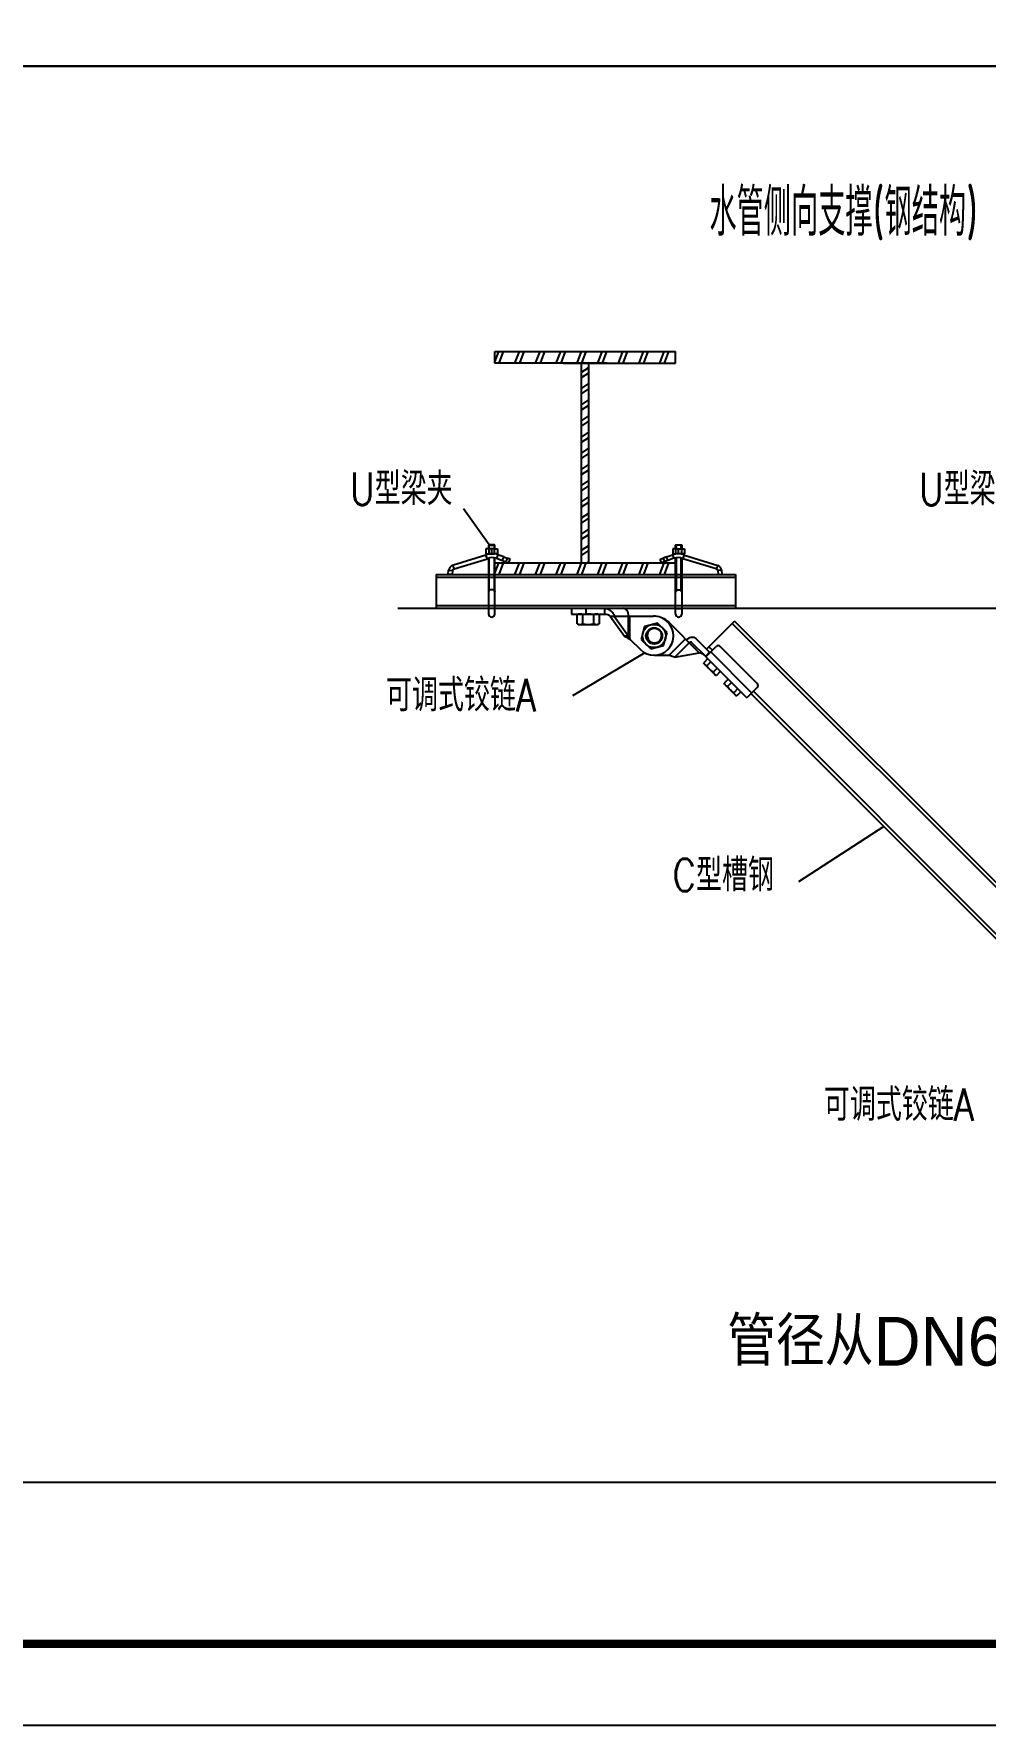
# Model space of a CAD drawing. Extents: x 1725261 to 1937680, y 860327 to 1571294.
# Drawn here: x 1818143 to 1829847, y 1202517 to 1223328 of the extents above; entities that cross this region are included whole.
import ezdxf

# ---------------------------------------------------------------- set-up
doc = ezdxf.new("R2010")
doc.units = 0
doc.header["$LTSCALE"] = 1000
doc.header["$MEASUREMENT"] = 0
doc.layers.add('A-文字', color=3, linetype='Continuous', lineweight=30)
for name, color, linetype in [('bz', 2, 'Continuous'), ('W_DIM', 4, 'Continuous'), ('walraven', 7, 'Continuous'), ('图框', 140, 'Continuous'), ('支架', 7, 'Continuous')]:
    doc.layers.add(name, color=color, linetype=linetype)
doc.styles.get("Standard").update_dxf_attribs({"font": 'gbenor.shx', "bigfont": 'gbcbig.shx'})
doc.styles.add('wwp100', font='txt.shx', dxfattribs={"width": 0.7, "height": 400, "bigfont": 'hztxt.shx'})
doc.styles.add('中西文等高字体', font='HZTXT_E.shx', dxfattribs={"width": 0.7, "height": 4, "bigfont": 'hztxt.shx'})
doc.dimstyles.get("Standard").update_dxf_attribs({"dimtxt": 0.18, "dimasz": 0.18, "dimexe": 0.18, "dimexo": 0.0625, "dimgap": 0.09, "dimtad": 0, "dimtih": 1, "dimtoh": 1, "dimdec": 4, "dimzin": 0, "dimdsep": 46, "dimtxsty": 'Standard', "dimcen": 0.09, "dimadec": 0, "dimazin": 0, "dimtfac": 1, "dimtdec": 4, "dimtofl": 0, "dimtmove": 0, "dimatfit": 3, "dimfxl": 0, "dimtolj": 1, "dimtzin": 0, "dimarcsym": 0})

# ---------------------------------------------------------------- blocks, each defined once
blk = doc.blocks.new('GDGDGRDGDRGDR')
at = {"layer": '图框'}
blk.add_lwpolyline([(148133, -148204), (190183, -148204), (190183, -118504), (148133, -118504)], close=True, dxfattribs=at)
at = {"layer": '图框', "const_width": 50}
blk.add_lwpolyline([(149383, -147704), (189683, -147704), (189683, -119004), (149383, -119004)], close=True, dxfattribs=at)

msp = doc.modelspace()

# ---------------------------------------------------------------- linework, layer by layer
at = {"color": 7}
for p, q in [((1816638.2, 1222928.1), (1863455.1, 1222928.1)), ((1840715.3, 1222928.1), (1816638.2, 1222928.1)), ((1823093.9, 1216677.1), (1823093.9, 1216259.7)), ((1823814.1, 1216677.1), (1826037.2, 1216677.1)), ((1826775.8, 1216677.1), (1826775.8, 1216259.7)), ((1816635.9, 1205507.8), (1863452.7, 1205507.8))]:
    msp.add_line(p, q, dxfattribs=at)
for p, q in [((1823814.1, 1219291.4), (1823862.9, 1219418.1)), ((1823814.1, 1219418.1), (1826037.2, 1219418.1)), ((1823814.1, 1219275.6), (1823814.1, 1219418.1)), ((1823866, 1219275.6), (1823920.8, 1219418.1)), ((1824062.4, 1219275.6), (1824117.2, 1219418.1)), ((1824120.3, 1219275.6), (1824175.1, 1219418.1)), ((1824316.7, 1219275.6), (1824371.5, 1219418.1)), ((1824374.6, 1219275.6), (1824429.4, 1219418.1)), ((1824571, 1219275.6), (1824625.8, 1219418.1)), ((1824628.9, 1219275.6), (1824683.7, 1219418.1)), ((1824825.3, 1219275.6), (1824880.1, 1219418.1)), ((1824883.2, 1219275.6), (1824938, 1219418.1)), ((1825079.6, 1219275.6), (1825134.4, 1219418.1)), ((1825137.5, 1219275.6), (1825192.3, 1219418.1)), ((1825333.9, 1219275.6), (1825388.7, 1219418.1)), ((1825391.8, 1219275.6), (1825446.6, 1219418.1)), ((1825588.2, 1219275.6), (1825643, 1219418.1)), ((1825646.1, 1219275.6), (1825700.9, 1219418.1)), ((1825842.5, 1219275.6), (1825897.3, 1219418.1)), ((1825900.4, 1219275.6), (1825955.2, 1219418.1)), ((1826037.2, 1219275.6), (1826037.2, 1219418.1)), ((1824880.1, 1216819.7), (1824880.1, 1219275.6)), ((1824880.1, 1219163), (1824971.3, 1219223.1)), ((1824880.1, 1219098.3), (1824971.3, 1219158.5)), ((1824971.3, 1216819.7), (1824971.3, 1219275.6)), ((1824880.1, 1218963.9), (1824971.3, 1219024.1)), ((1824880.1, 1218899.3), (1824971.3, 1218959.5)), ((1824880.1, 1218764.9), (1824971.3, 1218825.1)), ((1824880.1, 1218700.3), (1824971.3, 1218760.5)), ((1824880.1, 1218565.9), (1824971.3, 1218626)), ((1824880.1, 1218501.3), (1824971.3, 1218561.4)), ((1824880.1, 1218366.9), (1824971.3, 1218427)), ((1824880.1, 1218302.2), (1824971.3, 1218362.4)), ((1824880.1, 1218167.8), (1824971.3, 1218228)), ((1824880.1, 1218103.2), (1824971.3, 1218163.4)), ((1824880.1, 1217968.8), (1824971.3, 1218029)), ((1824880.1, 1217904.2), (1824971.3, 1217964.4)), ((1824880.1, 1217769.8), (1824971.3, 1217829.9)), ((1824880.1, 1217705.2), (1824971.3, 1217765.3)), ((1824880.1, 1217570.8), (1824971.3, 1217630.9)), ((1824880.1, 1217506.1), (1824971.3, 1217566.3)), ((1824880.1, 1217371.7), (1824971.3, 1217431.9)), ((1824880.1, 1217307.1), (1824971.3, 1217367.3)), ((1824880.1, 1217172.7), (1824971.3, 1217232.9)), ((1824880.1, 1217108.1), (1824971.3, 1217168.3)), ((1824880.1, 1216973.7), (1824971.3, 1217033.8)), ((1823814.1, 1216819.7), (1826037.2, 1216819.7)), ((1823814.1, 1216692.9), (1823862.9, 1216819.7)), ((1823866, 1216677.1), (1823920.8, 1216819.7)), ((1824062.4, 1216677.1), (1824117.2, 1216819.7)), ((1824120.3, 1216677.1), (1824175.1, 1216819.7)), ((1824316.7, 1216677.1), (1824371.5, 1216819.7)), ((1824374.6, 1216677.1), (1824429.4, 1216819.7)), ((1824571, 1216677.1), (1824625.8, 1216819.7)), ((1824628.9, 1216677.1), (1824683.7, 1216819.7)), ((1824825.3, 1216677.1), (1824880.1, 1216819.7)), ((1824880.1, 1216909.1), (1824971.3, 1216969.2)), ((1824883.2, 1216677.1), (1824938, 1216819.7)), ((1824948.3, 1216819.7), (1824971.3, 1216834.8)), ((1825079.6, 1216677.1), (1825134.4, 1216819.7)), ((1825137.5, 1216677.1), (1825192.3, 1216819.7)), ((1825333.9, 1216677.1), (1825388.7, 1216819.7)), ((1825391.8, 1216677.1), (1825446.6, 1216819.7)), ((1825588.2, 1216677.1), (1825643, 1216819.7)), ((1825646.1, 1216677.1), (1825700.9, 1216819.7)), ((1825842.5, 1216677.1), (1825897.3, 1216819.7)), ((1825900.4, 1216677.1), (1825955.2, 1216819.7))]:
    msp.add_line(p, q)
at = {"linetype": 'Continuous'}
for p, q in [((1823093.9, 1216677.1), (1826775.8, 1216677.1)), ((1823093.9, 1216641.5), (1826775.8, 1216641.5)), ((1823093.9, 1216295.4), (1826775.8, 1216295.4)), ((1823093.9, 1216259.7), (1826775.8, 1216259.7)), ((1824756.3, 1216259.7), (1824756.3, 1216188.3)), ((1824756.3, 1216259.7), (1825392.4, 1216259.7)), ((1824756.3, 1216188.3), (1825165.3, 1216188.3)), ((1824934.9, 1216259.7), (1824934.9, 1216188.3)), ((1825165.3, 1216259.7), (1825165.3, 1216188.3)), ((1825233.9, 1216164.5), (1825409.3, 1215916.5)), ((1825233.9, 1216164.5), (1825766.9, 1216164.5)), ((1825284.4, 1216164.5), (1825459.8, 1215916.5)), ((1825459.8, 1215916.5), (1825459.8, 1216164.5)), ((1825476.6, 1215879.9), (1825476.6, 1216164.5)), ((1825657.6, 1216035.7), (1825614.9, 1215876.3)), ((1825817, 1216078.4), (1825657.6, 1216035.7)), ((1825933.6, 1215961.7), (1825817, 1216078.4)), ((1825942.6, 1216087.4), (1825935.3, 1216094.7)), ((1826330, 1215710.5), (1825953.1, 1216087.4)), ((1826764.5, 1216101), (1826419.3, 1215755.8)), ((1826735, 1216071.5), (1830943.9, 1211862.7)), ((1826764.5, 1216101), (1830973.3, 1211892.2)), ((1825459.8, 1215916.5), (1825409.3, 1215916.5)), ((1825476.6, 1215879.9), (1825605.9, 1215750.6)), ((1825614.9, 1215876.3), (1825731.6, 1215759.6)), ((1825690.3, 1215919.3), (1825690.3, 1215919.5)), ((1825690.3, 1215916.7), (1825690.4, 1215916.5)), ((1825731.6, 1215759.6), (1825890.9, 1215802.3)), ((1825890.9, 1215802.3), (1825933.6, 1215961.7)), ((1826158.3, 1215882.1), (1825957.1, 1215680.9)), ((1826030.6, 1215659.1), (1826206, 1215834.5)), ((1826409.4, 1215664.7), (1826234.7, 1215839.4)), ((1826459.9, 1215715.2), (1826285.2, 1215889.9)), ((1826411.3, 1215663.6), (1826537.2, 1215789.5)), ((1826448.8, 1215785.3), (1826490.9, 1215743.2)), ((1827042.3, 1215334.9), (1826587.7, 1215789.5)), ((1825774.3, 1215680.9), (1825957.1, 1215680.9)), ((1826030.6, 1215659.1), (1826330, 1215710.5)), ((1826434.1, 1215640), (1826384.1, 1215589.9)), ((1826390.7, 1215575.7), (1826384.1, 1215589.9)), ((1826390.7, 1215575.7), (1826525.4, 1215441)), ((1826456.5, 1215718.7), (1826406, 1215668.1)), ((1826410.9, 1215663.2), (1826916, 1215158.1)), ((1826473, 1215601.1), (1826422.9, 1215551)), ((1826975, 1215217), (1826469.8, 1215722.2)), ((1826550.8, 1215523.3), (1826500.7, 1215473.2)), ((1826525.4, 1215441), (1826539.6, 1215434.3)), ((1826589.7, 1215484.4), (1826539.6, 1215434.3)), ((1826686.7, 1215387.4), (1826636.6, 1215337.3)), ((1826643.3, 1215323.1), (1826636.6, 1215337.3)), ((1826643.3, 1215323.1), (1826778, 1215188.4)), ((1826725.6, 1215348.5), (1826675.5, 1215298.4)), ((1826803.4, 1215270.7), (1826753.3, 1215220.6)), ((1826778, 1215188.4), (1826792.2, 1215181.8)), ((1826842.3, 1215231.8), (1826792.2, 1215181.8)), ((1827042.3, 1215284.4), (1826916, 1215158.1)), ((1826966.5, 1215208.6), (1830080.9, 1212094.2)), ((1826996, 1215238.1), (1830110.4, 1212123.7))]:
    msp.add_line(p, q, dxfattribs=at)
at = {"color": 2}
msp.add_line((1822621.6, 1216259.7), (1835014.3, 1216259.7), dxfattribs=at)
at = {"linetype": 'Continuous'}
for radius in [142.9, 100.2, 95.3]:
    msp.add_circle((1825774.3, 1215919), radius, dxfattribs=at)
for centre, radius, start, end in [((1825774.3, 1215919), 238.1, 225, 45), ((1825766.9, 1215926.3), 238.1, 45, 90), ((1825779.8, 1215917.6), 94.7, 72.31446, 73.94712), ((1825784.7, 1215919), 238.1, 45, 67.63031), ((1825774.4, 1215919), 84.1, 177.15432, 178.71863), ((1825774.3, 1215919), 84, 178.71875, 179.6641), ((1825774.1, 1215919), 83.7, 179.75296, 181.37328), ((1825773.5, 1215924.7), 83.5, 184.99489, 185.50792), ((1825773.9, 1215919), 83.5, 181.37381, 181.69398), ((1825774, 1215919), 83.7, 181.69418, 182.60616), ((1825774.3, 1215919), 84, 182.60725, 185.59802), ((1825774.4, 1215919), 84, 185.59662, 191.09946), ((1825774.1, 1215919), 83.8, 191.10333, 191.4834), ((1825774.3, 1215919), 83.9, 191.48488, 255.44483), ((1825774.3, 1215919), 84, 255.4458, 258.67361), ((1825774.3, 1215919), 83.9, 258.67355, 262.14337), ((1825774.3, 1215918.9), 83.9, 262.14543, 265.15819), ((1825774.3, 1215919.2), 84.1, 265.15789, 267.69509), ((1825774.3, 1215919.1), 84.1, 267.70337, 268.51134), ((1825774.3, 1215919.1), 84.1, 267.69503, 268.78973), ((1825774.3, 1215919.1), 84, 268.51135, 269.23308), ((1825774.3, 1215918.9), 83.9, 268.78883, 271.69256), ((1825774.3, 1215918.8), 83.7, 269.23213, 271.6927), ((1826562.4, 1215764.2), 35.7, 45, 135), ((1827017.1, 1215309.6), 35.7, 315, 45)]:
    msp.add_arc(centre, radius, start, end, dxfattribs=at)
for points, knots in [([(1825165.3, 1216259.7), (1825178.5, 1216259.7), (1825205.3, 1216254.6), (1825240.4, 1216233.2), (1825267.7, 1216202.1), (1825280, 1216177.3), (1825284.4, 1216164.5)], [0, 0, 0, 0, 0.2432329, 0.4930778, 0.7487233, 1, 1, 1, 1]), ([(1825165.3, 1216188.3), (1825178.1, 1216188.3), (1825202.8, 1216183.6), (1825224.4, 1216171.3), (1825233.9, 1216164.5)], [0, 0, 0, 0, 0.5225162, 1, 1, 1, 1]), ([(1825459.8, 1216164.5), (1825459.8, 1216176.7), (1825456.6, 1216200.6), (1825442.5, 1216231.7), (1825420.5, 1216253.9), (1825401.3, 1216259.7), (1825392.4, 1216259.7)], [0, 0, 0, 0, 0.2879693, 0.555344, 0.7905333, 1, 1, 1, 1]), ([(1825806, 1216008.6), (1825792.3, 1216012.6), (1825762.5, 1216014.2), (1825728.5, 1215999), (1825707.9, 1215978.7), (1825696.6, 1215960), (1825690.3, 1215939.1), (1825689.7, 1215924.6), (1825690.3, 1215917.4)], [0, 0, 0, 0, 0.2492726, 0.4984099, 0.6238458, 0.7492448, 0.8746208, 1, 1, 1, 1]), ([(1825409.3, 1215916.5), (1825419.1, 1215909.6), (1825441.4, 1215897.1), (1825464.4, 1215885.9), (1825476.6, 1215879.9)], [0, 0, 0, 0, 0.4682186, 1, 1, 1, 1]), ([(1825459.8, 1215916.5), (1825460.9, 1215913.4), (1825465.8, 1215900.9), (1825472, 1215888.9), (1825476.6, 1215879.9)], [0, 0, 0, 0, 0.2440009, 1, 1, 1, 1]), ([(1825776.7, 1215835.1), (1825784.1, 1215834.8), (1825798.8, 1215836.2), (1825819.6, 1215843.8), (1825837.9, 1215856.4), (1825857.2, 1215878.5), (1825870.3, 1215914), (1825866.4, 1215944.1), (1825861.3, 1215957.7)], [0, 0, 0, 0, 0.1254142, 0.2508333, 0.3762646, 0.5017062, 0.7507851, 1, 1, 1, 1]), ([(1826170.2, 1215870.2), (1826178.9, 1215878.9), (1826198, 1215893.4), (1826230, 1215905.5), (1826261.2, 1215905.7), (1826278.9, 1215896.2), (1826285.2, 1215889.9)], [0, 0, 0, 0, 0.2879707, 0.5553439, 0.7905323, 1, 1, 1, 1]), ([(1826234.7, 1215839.4), (1826233.1, 1215841), (1826228.7, 1215843.3), (1826220.9, 1215843.3), (1826212.9, 1215840.3), (1826208.1, 1215836.6), (1826206, 1215834.5)], [0, 0, 0, 0, 0.209498, 0.4446669, 0.7119894, 1, 1, 1, 1]), ([(1826030.6, 1215659.1), (1826018.8, 1215661.2), (1825994.1, 1215668.2), (1825969.9, 1215676.4), (1825957.1, 1215680.9)], [0, 0, 0, 0, 0.4682186, 1, 1, 1, 1]), ([(1826395.3, 1215678.8), (1826386.2, 1215687.9), (1826365.4, 1215702), (1826341.5, 1215708.6), (1826330, 1215710.5)], [0, 0, 0, 0, 0.5225162, 1, 1, 1, 1]), ([(1826384.1, 1215589.9), (1826384.6, 1215588.7), (1826386.9, 1215584), (1826389.5, 1215579.5), (1826391.7, 1215576.3)], [0, 0, 0, 0, 0.2533457, 1, 1, 1, 1]), ([(1826399.7, 1215566.6), (1826403, 1215563.4), (1826410.3, 1215557.5), (1826418.6, 1215553), (1826422.9, 1215551)], [0, 0, 0, 0, 0.4935889, 1, 1, 1, 1]), ([(1826411.3, 1215663.6), (1826411.2, 1215663.6), (1826410.4, 1215663.4), (1826409.9, 1215664.3), (1826409.4, 1215664.7)], [0, 0, 0, 0, 0.1267747, 1, 1, 1, 1]), ([(1826500.7, 1215473.2), (1826502.7, 1215468.9), (1826507.2, 1215460.6), (1826513.1, 1215453.2), (1826516.4, 1215450)], [0, 0, 0, 0, 0.5064112, 1, 1, 1, 1]), ([(1826516.4, 1215450), (1826519.6, 1215446.7), (1826527, 1215440.8), (1826535.3, 1215436.3), (1826539.6, 1215434.3)], [0, 0, 0, 0, 0.4935889, 1, 1, 1, 1]), ([(1826636.6, 1215337.3), (1826637.2, 1215336.1), (1826639.4, 1215331.4), (1826642.1, 1215326.9), (1826644.3, 1215323.7)], [0, 0, 0, 0, 0.2533457, 1, 1, 1, 1]), ([(1826652.3, 1215314.1), (1826655.5, 1215310.8), (1826662.9, 1215304.9), (1826671.2, 1215300.4), (1826675.5, 1215298.4)], [0, 0, 0, 0, 0.4935889, 1, 1, 1, 1]), ([(1826753.3, 1215220.6), (1826755.3, 1215216.3), (1826759.8, 1215208), (1826765.7, 1215200.7), (1826768.9, 1215197.4)], [0, 0, 0, 0, 0.5064112, 1, 1, 1, 1]), ([(1826768.9, 1215197.4), (1826772.2, 1215194.1), (1826779.6, 1215188.2), (1826787.9, 1215183.8), (1826792.2, 1215181.8)], [0, 0, 0, 0, 0.4935889, 1, 1, 1, 1])]:
    msp.add_open_spline(points, degree=3, knots=knots, dxfattribs=at)
for points in [[(1826391.7, 1215576.3), (1826394.1, 1215572.9), (1826396.7, 1215569.6), (1826399.7, 1215566.6)], [(1826422.9, 1215551), (1826433.4, 1215535.8), (1826445, 1215521.3), (1826458, 1215508.3)], [(1826458, 1215508.3), (1826471.1, 1215495.3), (1826485.6, 1215483.7), (1826500.7, 1215473.2)], [(1826644.3, 1215323.7), (1826646.6, 1215320.3), (1826649.3, 1215317), (1826652.3, 1215314.1)], [(1826675.5, 1215298.4), (1826686, 1215283.3), (1826697.6, 1215268.8), (1826710.6, 1215255.7)], [(1826710.6, 1215255.7), (1826723.6, 1215242.7), (1826738.1, 1215231.1), (1826753.3, 1215220.6)]]:
    msp.add_open_spline(points, degree=3, dxfattribs=at)
at = {"layer": 'A-文字'}
msp.add_lwpolyline([(1793841.1, 1260917.1), (1864445.2, 1260917.1), (1864445.2, 1203515.5), (1793841.1, 1203515.5)], close=True, dxfattribs=at)
at = {"layer": 'walraven'}
for p, q in [((1825196.3, 1219275.6), (1823814.1, 1219275.6)), ((1824655.1, 1219275.6), (1826037.2, 1219275.6))]:
    msp.add_line(p, q, dxfattribs=at)
at = {"layer": 'walraven', "color": 7, "linetype": 'Continuous'}
for p, q in [((1823742.5, 1217040.1), (1823737.7, 1217035.3)), ((1823737.7, 1217035.3), (1823737.7, 1216992.8)), ((1823809.4, 1217040.1), (1823742.5, 1217040.1)), ((1823814.1, 1217035.3), (1823809.4, 1217040.1)), ((1823814.1, 1216992.8), (1823814.1, 1217035.3)), ((1826037.2, 1217035.3), (1826042, 1217040.1)), ((1826037.2, 1216992.8), (1826037.2, 1217035.3)), ((1826042, 1217040.1), (1826108.9, 1217040.1)), ((1826108.9, 1217040.1), (1826113.7, 1217035.3)), ((1826113.7, 1217035.3), (1826113.7, 1216992.8)), ((1823704.8, 1216912.8), (1823292.3, 1216786.7)), ((1823312.5, 1216743.4), (1823725, 1216869.5)), ((1823740, 1216992.9), (1823704.2, 1216992.9)), ((1823704.2, 1216992.9), (1823704.2, 1216930.7)), ((1823704.2, 1216930.7), (1823740, 1216930.7)), ((1823737.7, 1216930.7), (1823737.7, 1216924.6)), ((1823737.7, 1216874.7), (1823737.7, 1216237.1)), ((1823740, 1216992.9), (1823740, 1216930.7)), ((1823811.8, 1216992.9), (1823740, 1216992.9)), ((1823740, 1216930.7), (1823811.8, 1216930.7)), ((1823744.3, 1216924.6), (1823744.3, 1216930.7)), ((1823744.3, 1216466.5), (1823744.3, 1216874.7)), ((1823807.5, 1216928.6), (1823807.5, 1216930.7)), ((1823807.5, 1216880), (1823807.5, 1216466.5)), ((1823811.8, 1216930.7), (1823811.8, 1216992.9)), ((1823811.8, 1216992.9), (1823847.7, 1216992.9)), ((1823847.7, 1216930.7), (1823811.8, 1216930.7)), ((1823814.1, 1216930.7), (1823814.1, 1216928.6)), ((1823814.1, 1216237.1), (1823814.1, 1216880)), ((1823834.7, 1216874.3), (1823908.8, 1216847.3)), ((1823847.7, 1216992.9), (1823847.7, 1216930.7)), ((1823925.2, 1216892.2), (1823851, 1216919.2)), ((1823908.8, 1216847.3), (1823947.7, 1216833.1)), ((1823925.2, 1216892.2), (1823964.1, 1216878)), ((1823947.7, 1216833.1), (1823984.7, 1216819.7)), ((1824001, 1216864.6), (1823964.1, 1216878)), ((1823984.7, 1216819.7), (1824001, 1216864.6)), ((1825850.4, 1216864.6), (1825887.3, 1216878)), ((1825866.7, 1216819.7), (1825850.4, 1216864.6)), ((1825903.7, 1216833.1), (1825866.7, 1216819.7)), ((1825926.2, 1216892.2), (1825887.3, 1216878)), ((1825942.6, 1216847.3), (1825903.7, 1216833.1)), ((1825926.2, 1216892.2), (1826000.4, 1216919.2)), ((1826016.7, 1216874.3), (1825942.6, 1216847.3)), ((1826039.6, 1216992.9), (1826003.7, 1216992.9)), ((1826003.7, 1216992.9), (1826003.7, 1216930.7)), ((1826003.7, 1216930.7), (1826039.6, 1216930.7)), ((1826037.2, 1216930.7), (1826037.2, 1216928.6)), ((1826037.2, 1216237.1), (1826037.2, 1216880)), ((1826039.6, 1216930.7), (1826039.6, 1216992.9)), ((1826039.6, 1216992.9), (1826111.4, 1216992.9)), ((1826111.4, 1216930.7), (1826039.6, 1216930.7)), ((1826043.9, 1216928.6), (1826043.9, 1216930.7)), ((1826043.9, 1216880), (1826043.9, 1216466.5)), ((1826107.1, 1216924.6), (1826107.1, 1216930.7)), ((1826107.1, 1216466.5), (1826107.1, 1216874.7)), ((1826111.4, 1216992.9), (1826111.4, 1216930.7)), ((1826111.4, 1216992.9), (1826147.2, 1216992.9)), ((1826147.2, 1216930.7), (1826111.4, 1216930.7)), ((1826113.7, 1216930.7), (1826113.7, 1216924.6)), ((1826113.7, 1216874.7), (1826113.7, 1216237.1)), ((1826538.9, 1216743.4), (1826126.4, 1216869.5)), ((1826146.6, 1216912.8), (1826559.1, 1216786.7)), ((1826147.2, 1216992.9), (1826147.2, 1216930.7)), ((1823239.9, 1216681.3), (1823245, 1216728.8)), ((1823287.5, 1216677.1), (1823239.9, 1216681.3)), ((1823293.9, 1216724.6), (1823287.5, 1216677.1)), ((1826557.5, 1216724.6), (1826563.9, 1216677.1)), ((1826563.9, 1216677.1), (1826611.5, 1216681.3)), ((1826611.5, 1216681.3), (1826606.4, 1216728.8)), ((1823814.1, 1216485.3), (1823737.7, 1216485.3)), ((1823744.3, 1216485.3), (1823737.7, 1216462.5)), ((1823807.5, 1216485.3), (1823814.1, 1216462.5)), ((1826043.9, 1216485.3), (1826037.2, 1216462.5)), ((1826037.2, 1216485.3), (1826113.7, 1216485.3)), ((1826107.1, 1216485.3), (1826113.7, 1216462.5)), ((1823737.7, 1216255.9), (1823737.7, 1216189)), ((1823814.1, 1216189), (1823814.1, 1216255.9)), ((1826037.2, 1216189), (1826037.2, 1216255.9)), ((1826113.7, 1216255.9), (1826113.7, 1216189))]:
    msp.add_line(p, q, dxfattribs=at)
at = {"layer": 'walraven', "color": 1, "linetype": 'Continuous'}
for p, q in [((1823737.7, 1217035.3), (1823775.9, 1217035.3)), ((1823744.3, 1216992.8), (1823744.3, 1217040.1)), ((1823775.9, 1217035.3), (1823814.1, 1217035.3)), ((1823807.5, 1217040.1), (1823807.5, 1216992.8)), ((1826075.5, 1217035.3), (1826037.2, 1217035.3)), ((1826043.9, 1217040.1), (1826043.9, 1216992.8)), ((1826113.7, 1217035.3), (1826075.5, 1217035.3)), ((1826107.1, 1216992.8), (1826107.1, 1217040.1)), ((1823725, 1216869.5), (1823704.8, 1216912.8)), ((1823851, 1216919.2), (1823834.7, 1216874.3)), ((1823908.8, 1216847.3), (1823925.2, 1216892.2)), ((1823964.1, 1216878), (1823947.7, 1216833.1)), ((1825887.3, 1216878), (1825903.7, 1216833.1)), ((1825942.6, 1216847.3), (1825926.2, 1216892.2)), ((1826000.4, 1216919.2), (1826016.7, 1216874.3)), ((1826126.4, 1216869.5), (1826146.6, 1216912.8)), ((1823245, 1216728.8), (1823293.9, 1216724.6)), ((1823292.3, 1216786.7), (1823312.5, 1216743.4)), ((1826559.1, 1216786.7), (1826538.9, 1216743.4)), ((1826606.4, 1216728.8), (1826557.5, 1216724.6)), ((1826037.2, 1216255.9), (1826113.7, 1216255.9))]:
    msp.add_line(p, q, dxfattribs=at)
at = {"layer": 'walraven', "color": 3, "linetype": 'Continuous'}
for p, q in [((1823775.9, 1216930.7), (1823775.9, 1216992.9)), ((1826075.5, 1216930.7), (1826075.5, 1216992.9))]:
    msp.add_line(p, q, dxfattribs=at)
at = {"layer": 'walraven', "color": 7, "linetype": 'Continuous'}
for centre, radius, start, end in [((1823785.6, 1216739.5), 191.2, 70, 115), ((1823785.6, 1216739.5), 143.4, 70, 115), ((1826065.8, 1216739.5), 191.2, 65, 110), ((1826065.8, 1216739.5), 143.4, 65, 110), ((1823328.7, 1216708.7), 86, 115, 166.46965), ((1823328.7, 1216708.7), 86, 115, 166.46965), ((1823328.7, 1216708.7), 38.2, 115, 155.50346), ((1826522.7, 1216708.7), 38.2, 24.49654, 65), ((1826522.7, 1216708.7), 86, 13.53035, 65), ((1823775.9, 1216189), 38.2, 180, 0), ((1826075.5, 1216189), 38.2, 180, 0)]:
    msp.add_arc(centre, radius, start, end, dxfattribs=at)
at = {"layer": '支架', "color": 7, "linetype": 'Continuous'}
for p, q in [((1824828.1, 1216180.5), (1824841.6, 1216188.3)), ((1824841.6, 1216188.3), (1825084.8, 1216188.3)), ((1825084.8, 1216188.3), (1825098.2, 1216180.5)), ((1824828.1, 1216068), (1824828.1, 1216180.5)), ((1824828.1, 1216068), (1824841.6, 1216060.3)), ((1824841.6, 1216060.3), (1825084.8, 1216060.3)), ((1824895.6, 1216068), (1824895.6, 1216180.5)), ((1825030.7, 1216068), (1825030.7, 1216180.5)), ((1825084.8, 1216060.3), (1825098.2, 1216068)), ((1825098.2, 1216180.5), (1825098.2, 1216068))]:
    msp.add_line(p, q, dxfattribs=at)
for centre, radius, start, end in [((1824861.9, 1216111), 77.3, 64.11128, 115.88872), ((1824963.2, 1215890.6), 297.6, 76.88834, 103.11166), ((1825064.4, 1216111), 77.3, 64.11128, 115.88872), ((1824861.9, 1216137.6), 77.3, 244.11128, 295.88872), ((1824963.2, 1216357.9), 297.6, 256.88834, 283.11166), ((1825064.4, 1216137.6), 77.3, 244.11128, 295.88872)]:
    msp.add_arc(centre, radius, start, end, dxfattribs=at)

# ---------------------------------------------------------------- block references
at = {"xscale": 2, "yscale": 2, "zscale": 2}
msp.add_blockref('GDGDGRDGDRGDR', (1495075.4, 1498925.5), dxfattribs=at)

# ---------------------------------------------------------------- texts
at = {"color": 7, "width": 0.8}
msp.add_text('水管侧向支撑(钢结构)', height=580.8, dxfattribs=at).set_placement((1826454.2, 1220843.3))
at = {"layer": 'bz', "color": 7, "style": '中西文等高字体'}
msp.add_text('管径从DN65到DN150', height=600, dxfattribs=at).set_placement((1826673.4, 1206940.9))
at = {"layer": 'W_DIM', "color": 7, "style": 'wwp100', "width": 0.8}
for s, p in [('U型梁夹', (1822033.7, 1217529.7)), ('U型梁夹', (1829034.5, 1217525.9)), ('可调式铰链A', (1822474.6, 1214991.3)), ('C型槽钢', (1826001.1, 1212778.3)), ('可调式铰链A', (1827861.5, 1209952.2))]:
    msp.add_text(s, height=400, dxfattribs=at).set_placement(p)

# ---------------------------------------------------------------- leaders
at = {"color": 7}
msp.add_leader([(1823744.3, 1217040.1), (1823430.3, 1217481.3)], dimstyle='Standard', override={"dimgap": 100, "dimtad": 0}, dxfattribs=at)
for points in [[(1825659.7, 1215710.3), (1824770.7, 1215183)], [(1828601.2, 1213573.9), (1827549.8, 1212895.4)]]:
    msp.add_leader(points, dimstyle='Standard', override={"dimgap": 20, "dimtad": 0})

doc.saveas('drawing.dxf')
